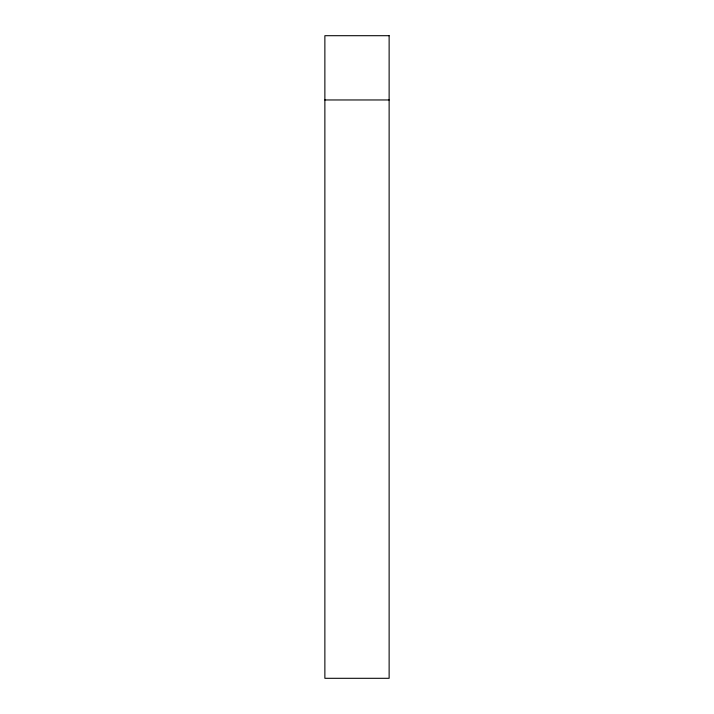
<?xml version="1.0" encoding="UTF-8"?>
<svg xmlns="http://www.w3.org/2000/svg" width="714" height="714" viewBox="0 0 714 714"><rect width="100%" height="100%" fill="white"/><g stroke="black" fill="none" stroke-linecap="round" stroke-linejoin="round"><path stroke-width="1.07" d="M324.87 99.96L389.13 99.96M389.13 35.7L324.87 35.7L324.87 678.3L389.13 678.3L389.13 35.7"/></g></svg>
